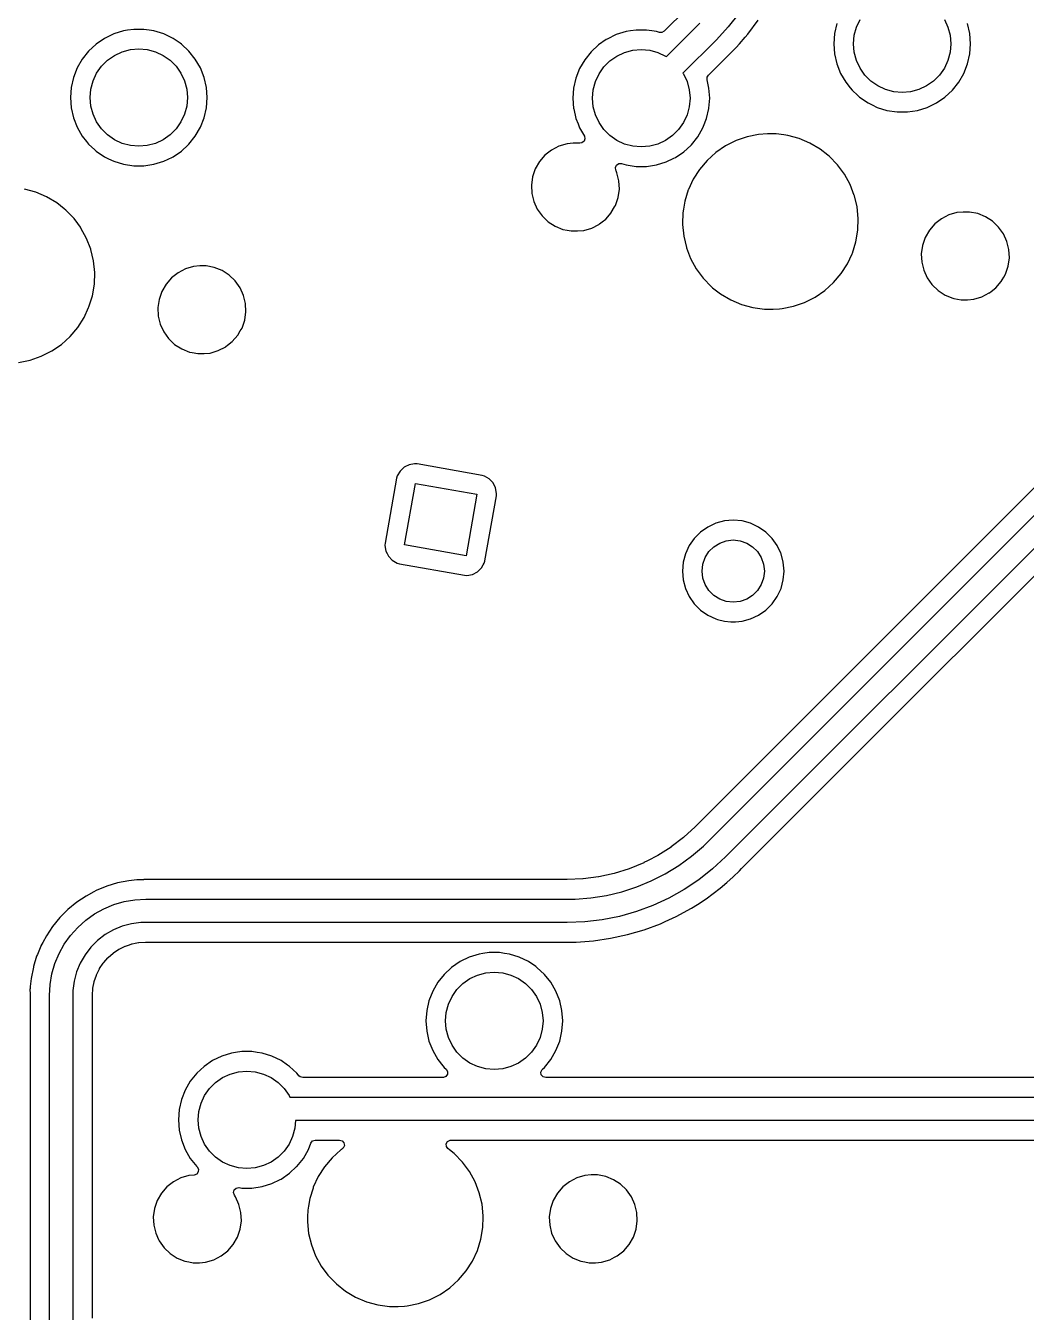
# Model space of a CAD drawing. Extents: x 68 to 346, y -197 to -84.
# Drawn here: x 126.09 to 151.76, y -167.78 to -134.77 of the extents above; entities that cross this region are included whole.
import ezdxf

# ---------------------------------------------------------------- set-up
doc = ezdxf.new("R2010")
doc.units = 0
doc.layers.add('BLACK', color=7, linetype='CONTINUOUS')

msp = doc.modelspace()

# ---------------------------------------------------------------- linework, layer by layer
at = {"layer": 'BLACK', "linetype": 'CONTINUOUS'}
for p, q in [((143.032, -134.347), (142.471, -134.908)), ((144.395, -134.441), (144.116, -134.795)), ((144.614, -134.985), (144.881, -134.628)), ((147.404, -134.802), (147.496, -134.604)), ((149.661, -134.604), (149.753, -134.802)), ((128.349, -134.977), (128.113, -135.091)), ((128.6, -134.9), (128.349, -134.977)), ((128.698, -134.885), (128.6, -134.9)), ((128.6, -134.9), (128.6, -134.9)), ((128.6, -134.9), (128.6, -134.9)), ((128.86, -134.861), (128.698, -134.885)), ((129.122, -134.861), (128.86, -134.861)), ((128.86, -134.861), (128.86, -134.861)), ((129.257, -134.881), (129.122, -134.861)), ((129.122, -134.861), (129.122, -134.861)), ((129.381, -134.9), (129.257, -134.881)), ((129.632, -134.977), (129.381, -134.9)), ((129.381, -134.9), (129.381, -134.9)), ((129.381, -134.9), (129.381, -134.9)), ((129.869, -135.091), (129.632, -134.977)), ((129.632, -134.977), (129.632, -134.977)), ((141.242, -134.994), (141.006, -135.108)), ((141.493, -134.917), (141.242, -134.994)), ((141.603, -134.9), (141.493, -134.917)), ((141.493, -134.917), (141.493, -134.917)), ((141.493, -134.917), (141.493, -134.917)), ((141.753, -134.878), (141.603, -134.9)), ((142.015, -134.878), (141.753, -134.878)), ((141.753, -134.878), (141.753, -134.878)), ((142.15, -134.898), (142.015, -134.878)), ((142.015, -134.878), (142.015, -134.878)), ((142.274, -134.917), (142.15, -134.898)), ((142.347, -134.939), (142.274, -134.917)), ((142.274, -134.917), (142.274, -134.917)), ((142.274, -134.917), (142.274, -134.917)), ((142.41, -134.942), (142.347, -134.939)), ((142.471, -134.908), (142.41, -134.942)), ((142.528, -135.559), (143.386, -134.702)), ((144.116, -134.795), (143.81, -135.126)), ((144.549, -135.06), (144.614, -134.985)), ((146.843, -134.968), (146.823, -135.229)), ((146.901, -134.712), (146.843, -134.968)), ((146.843, -134.968), (146.843, -134.968)), ((147.328, -135.229), (147.347, -135.012)), ((147.347, -135.012), (147.404, -134.802)), ((149.753, -134.802), (149.809, -135.012)), ((149.809, -135.012), (149.828, -135.229)), ((150.314, -134.968), (150.256, -134.712)), ((150.334, -135.229), (150.314, -134.968)), ((150.314, -134.968), (150.314, -134.968)), ((150.314, -134.968), (150.314, -134.968)), ((150.314, -134.968), (150.314, -134.968)), ((127.896, -135.239), (127.704, -135.417)), ((128.113, -135.091), (127.896, -135.239)), ((128.113, -135.091), (128.113, -135.091)), ((130.055, -135.218), (129.869, -135.091)), ((129.869, -135.091), (129.869, -135.091)), ((129.869, -135.091), (129.869, -135.091)), ((129.869, -135.091), (129.869, -135.091)), ((130.085, -135.239), (130.055, -135.218)), ((130.278, -135.417), (130.085, -135.239)), ((140.789, -135.256), (140.597, -135.434)), ((140.985, -135.122), (140.789, -135.256)), ((141.006, -135.108), (140.985, -135.122)), ((141.006, -135.108), (141.006, -135.108)), ((141.006, -135.108), (141.006, -135.108)), ((141.006, -135.108), (141.006, -135.108)), ((143.81, -135.126), (142.953, -135.983)), ((143.81, -135.126), (143.81, -135.126)), ((143.81, -135.126), (143.81, -135.126)), ((143.81, -135.126), (143.81, -135.126)), ((144.164, -135.48), (144.322, -135.322)), ((144.322, -135.322), (144.402, -135.229)), ((144.402, -135.229), (144.549, -135.06)), ((146.823, -135.229), (146.823, -135.229)), ((146.823, -135.229), (146.843, -135.491)), ((147.347, -135.446), (147.328, -135.229)), ((149.828, -135.229), (149.809, -135.446)), ((150.314, -135.491), (150.334, -135.229)), ((150.334, -135.229), (150.334, -135.229)), ((127.54, -135.623), (127.409, -135.85)), ((127.704, -135.417), (127.54, -135.623)), ((128.033, -135.808), (128.187, -135.654)), ((128.187, -135.654), (128.366, -135.529)), ((128.366, -135.529), (128.563, -135.437)), ((128.563, -135.437), (128.774, -135.38)), ((128.774, -135.38), (128.991, -135.361)), ((128.991, -135.361), (129.208, -135.38)), ((129.208, -135.38), (129.418, -135.437)), ((129.418, -135.437), (129.616, -135.529)), ((129.616, -135.529), (129.794, -135.654)), ((129.794, -135.654), (129.948, -135.808)), ((130.441, -135.623), (130.278, -135.417)), ((130.278, -135.417), (130.278, -135.417)), ((130.278, -135.417), (130.278, -135.417)), ((130.572, -135.85), (130.441, -135.623)), ((140.433, -135.639), (140.302, -135.866)), ((140.597, -135.434), (140.433, -135.639)), ((140.926, -135.825), (141.08, -135.671)), ((141.08, -135.671), (141.259, -135.546)), ((141.259, -135.546), (141.456, -135.453)), ((141.456, -135.453), (141.667, -135.397)), ((141.667, -135.397), (141.884, -135.378)), ((141.884, -135.378), (142.101, -135.397)), ((142.101, -135.397), (142.311, -135.453)), ((142.311, -135.453), (142.509, -135.546)), ((142.509, -135.546), (142.528, -135.559)), ((143.604, -136.039), (144.128, -135.516)), ((144.128, -135.516), (144.164, -135.48)), ((144.128, -135.516), (144.128, -135.516)), ((144.164, -135.48), (144.164, -135.48)), ((146.843, -135.491), (146.843, -135.491)), ((146.843, -135.491), (146.901, -135.747)), ((147.404, -135.657), (147.347, -135.446)), ((147.496, -135.854), (147.404, -135.657)), ((149.753, -135.657), (149.661, -135.854)), ((149.809, -135.446), (149.753, -135.657)), ((150.256, -135.747), (150.314, -135.491)), ((150.314, -135.491), (150.314, -135.491)), ((127.409, -135.85), (127.313, -136.094)), ((127.816, -136.184), (127.908, -135.986)), ((127.908, -135.986), (128.033, -135.808)), ((129.948, -135.808), (130.073, -135.986)), ((130.073, -135.986), (130.165, -136.184)), ((130.668, -136.094), (130.572, -135.85)), ((140.302, -135.866), (140.206, -136.111)), ((140.709, -136.201), (140.801, -136.003)), ((140.801, -136.003), (140.926, -135.825)), ((142.953, -135.983), (142.966, -136.003)), ((142.966, -136.003), (143.058, -136.201)), ((146.901, -135.747), (146.901, -135.747)), ((146.901, -135.747), (146.901, -135.747)), ((146.901, -135.747), (146.997, -135.991)), ((146.997, -135.991), (147.128, -136.218)), ((147.621, -136.033), (147.496, -135.854)), ((149.661, -135.854), (149.536, -136.033)), ((150.029, -136.218), (150.16, -135.991)), ((150.16, -135.991), (150.256, -135.747)), ((127.313, -136.094), (127.255, -136.35)), ((127.313, -136.094), (127.313, -136.094)), ((127.76, -136.394), (127.816, -136.184)), ((130.165, -136.184), (130.222, -136.394)), ((130.727, -136.35), (130.668, -136.094)), ((140.206, -136.111), (140.148, -136.366)), ((140.206, -136.111), (140.206, -136.111)), ((140.653, -136.411), (140.709, -136.201)), ((143.058, -136.201), (143.115, -136.411)), ((143.571, -136.155), (143.576, -136.085)), ((143.62, -136.366), (143.571, -136.155)), ((143.576, -136.085), (143.604, -136.039)), ((147.128, -136.218), (147.24, -136.359)), ((147.775, -136.187), (147.621, -136.033)), ((147.953, -136.312), (147.775, -136.187)), ((148.151, -136.404), (147.953, -136.312)), ((149.203, -136.312), (149.006, -136.404)), ((149.382, -136.187), (149.203, -136.312)), ((149.536, -136.033), (149.382, -136.187)), ((149.865, -136.423), (150.029, -136.218)), ((127.255, -136.35), (127.235, -136.611)), ((127.235, -136.611), (127.235, -136.611)), ((127.235, -136.611), (127.255, -136.873)), ((127.255, -136.35), (127.255, -136.35)), ((127.741, -136.611), (127.76, -136.394)), ((127.76, -136.829), (127.741, -136.611)), ((130.222, -136.394), (130.241, -136.611)), ((130.241, -136.611), (130.222, -136.829)), ((130.746, -136.611), (130.727, -136.35)), ((130.727, -136.35), (130.727, -136.35)), ((130.727, -136.35), (130.727, -136.35)), ((130.727, -136.35), (130.727, -136.35)), ((130.727, -136.873), (130.746, -136.611)), ((130.746, -136.611), (130.746, -136.611)), ((140.148, -136.366), (140.128, -136.628)), ((140.128, -136.628), (140.128, -136.628)), ((140.128, -136.628), (140.148, -136.89)), ((140.148, -136.366), (140.148, -136.366)), ((140.634, -136.628), (140.653, -136.411)), ((140.653, -136.845), (140.634, -136.628)), ((143.115, -136.411), (143.134, -136.628)), ((143.134, -136.628), (143.115, -136.845)), ((143.639, -136.628), (143.62, -136.366)), ((143.62, -136.366), (143.62, -136.366)), ((143.62, -136.366), (143.62, -136.366)), ((143.62, -136.366), (143.62, -136.366)), ((143.62, -136.885), (143.639, -136.628)), ((143.639, -136.628), (143.639, -136.628)), ((147.24, -136.359), (147.292, -136.423)), ((147.292, -136.423), (147.438, -136.559)), ((147.438, -136.559), (147.484, -136.602)), ((147.484, -136.602), (147.701, -136.75)), ((148.361, -136.46), (148.151, -136.404)), ((148.578, -136.479), (148.361, -136.46)), ((148.795, -136.46), (148.578, -136.479)), ((149.006, -136.404), (148.795, -136.46)), ((149.456, -136.75), (149.673, -136.602)), ((149.673, -136.602), (149.865, -136.423)), ((127.255, -136.873), (127.255, -136.873)), ((127.255, -136.873), (127.313, -137.129)), ((127.816, -137.039), (127.76, -136.829)), ((130.222, -136.829), (130.165, -137.039)), ((130.668, -137.129), (130.727, -136.873)), ((130.727, -136.873), (130.727, -136.873)), ((140.148, -136.89), (140.148, -136.89)), ((140.148, -136.89), (140.148, -136.89)), ((140.148, -136.89), (140.148, -136.89)), ((140.148, -136.89), (140.15, -136.898)), ((140.15, -136.898), (140.206, -137.145)), ((140.709, -137.056), (140.653, -136.845)), ((143.115, -136.845), (143.058, -137.056)), ((143.561, -137.145), (143.62, -136.89)), ((143.62, -136.89), (143.62, -136.885)), ((147.701, -136.75), (147.701, -136.75)), ((147.701, -136.75), (147.701, -136.75)), ((147.701, -136.75), (147.701, -136.75)), ((147.701, -136.75), (147.805, -136.8)), ((147.805, -136.8), (147.937, -136.863)), ((147.937, -136.863), (147.937, -136.863)), ((147.937, -136.863), (147.937, -136.863)), ((147.937, -136.863), (148.188, -136.941)), ((148.188, -136.941), (148.447, -136.98)), ((148.447, -136.98), (148.71, -136.98)), ((148.71, -136.98), (148.969, -136.941)), ((148.969, -136.941), (149.22, -136.863)), ((149.22, -136.863), (149.44, -136.757)), ((149.44, -136.757), (149.456, -136.75)), ((149.456, -136.75), (149.456, -136.75)), ((149.456, -136.75), (149.456, -136.75)), ((127.313, -137.129), (127.313, -137.129)), ((127.313, -137.129), (127.313, -137.129)), ((127.313, -137.129), (127.409, -137.373)), ((127.908, -137.236), (127.816, -137.039)), ((128.033, -137.415), (127.908, -137.236)), ((130.073, -137.236), (129.948, -137.415)), ((130.165, -137.039), (130.073, -137.236)), ((130.572, -137.373), (130.668, -137.129)), ((140.206, -137.145), (140.206, -137.145)), ((140.206, -137.145), (140.206, -137.145)), ((140.206, -137.145), (140.261, -137.286)), ((140.261, -137.286), (140.302, -137.39)), ((140.801, -137.253), (140.709, -137.056)), ((140.926, -137.432), (140.801, -137.253)), ((142.966, -137.253), (142.841, -137.432)), ((143.058, -137.056), (142.966, -137.253)), ((143.483, -137.345), (143.561, -137.145)), ((127.409, -137.373), (127.54, -137.6)), ((127.54, -137.6), (127.653, -137.742)), ((128.187, -137.569), (128.033, -137.415)), ((128.366, -137.694), (128.187, -137.569)), ((129.794, -137.569), (129.616, -137.694)), ((129.948, -137.415), (129.794, -137.569)), ((130.278, -137.805), (130.441, -137.6)), ((130.441, -137.6), (130.572, -137.373)), ((140.302, -137.39), (140.423, -137.598)), ((140.423, -137.598), (140.439, -137.666)), ((141.08, -137.586), (140.926, -137.432)), ((141.259, -137.711), (141.08, -137.586)), ((142.687, -137.586), (142.509, -137.711)), ((142.841, -137.432), (142.687, -137.586)), ((143.171, -137.822), (143.334, -137.617)), ((143.334, -137.617), (143.465, -137.39)), ((143.465, -137.39), (143.483, -137.345)), ((144.599, -137.616), (144.314, -137.715)), ((144.894, -137.556), (144.599, -137.616)), ((145.12, -137.541), (144.894, -137.556)), ((144.894, -137.556), (144.894, -137.556)), ((145.346, -137.541), (145.12, -137.541)), ((145.12, -137.541), (145.12, -137.541)), ((145.541, -137.567), (145.346, -137.541)), ((145.644, -137.581), (145.541, -137.567)), ((145.935, -137.66), (145.644, -137.581)), ((146.212, -137.778), (145.935, -137.66)), ((145.935, -137.66), (145.935, -137.66)), ((127.653, -137.742), (127.704, -137.805)), ((127.704, -137.805), (127.861, -137.951)), ((127.861, -137.951), (127.896, -137.984)), ((127.896, -137.984), (128.113, -138.132)), ((128.563, -137.786), (128.366, -137.694)), ((128.774, -137.842), (128.563, -137.786)), ((128.991, -137.861), (128.774, -137.842)), ((129.208, -137.842), (128.991, -137.861)), ((129.418, -137.786), (129.208, -137.842)), ((129.616, -137.694), (129.418, -137.786)), ((129.869, -138.132), (130.085, -137.984)), ((130.085, -137.984), (130.257, -137.824)), ((130.257, -137.824), (130.278, -137.805)), ((130.278, -137.805), (130.278, -137.805)), ((130.278, -137.805), (130.278, -137.805)), ((139.581, -137.958), (139.412, -138.091)), ((139.772, -137.859), (139.581, -137.958)), ((139.978, -137.799), (139.772, -137.859)), ((140.138, -137.783), (139.978, -137.799)), ((139.978, -137.799), (139.978, -137.799)), ((140.3, -137.783), (140.138, -137.783)), ((140.304, -137.784), (140.3, -137.783)), ((140.361, -137.775), (140.304, -137.784)), ((140.416, -137.732), (140.361, -137.775)), ((140.439, -137.666), (140.416, -137.732)), ((141.456, -137.803), (141.259, -137.711)), ((141.667, -137.859), (141.456, -137.803)), ((141.884, -137.878), (141.667, -137.859)), ((142.101, -137.859), (141.884, -137.878)), ((142.311, -137.803), (142.101, -137.859)), ((142.509, -137.711), (142.311, -137.803)), ((142.978, -138), (143.154, -137.837)), ((143.154, -137.837), (143.171, -137.822)), ((143.171, -137.822), (143.171, -137.822)), ((143.171, -137.822), (143.171, -137.822)), ((144.045, -137.85), (143.797, -138.021)), ((144.314, -137.715), (144.045, -137.85)), ((144.314, -137.715), (144.314, -137.715)), ((146.471, -137.932), (146.212, -137.778)), ((146.668, -138.087), (146.471, -137.932)), ((146.471, -137.932), (146.471, -137.932)), ((146.471, -137.932), (146.471, -137.932)), ((128.113, -138.132), (128.113, -138.132)), ((128.113, -138.132), (128.113, -138.132)), ((128.113, -138.132), (128.113, -138.132)), ((128.113, -138.132), (128.217, -138.182)), ((128.217, -138.182), (128.349, -138.246)), ((128.349, -138.246), (128.349, -138.246)), ((128.349, -138.246), (128.349, -138.246)), ((128.349, -138.246), (128.6, -138.323)), ((128.6, -138.323), (128.86, -138.362)), ((129.122, -138.362), (129.381, -138.323)), ((129.381, -138.323), (129.632, -138.246)), ((129.632, -138.246), (129.852, -138.139)), ((129.852, -138.139), (129.869, -138.132)), ((129.869, -138.132), (129.869, -138.132)), ((129.869, -138.132), (129.869, -138.132)), ((139.271, -138.253), (139.164, -138.439)), ((139.412, -138.091), (139.271, -138.253)), ((139.412, -138.091), (139.412, -138.091)), ((141.25, -138.342), (141.309, -138.304)), ((141.309, -138.304), (141.379, -138.304)), ((141.379, -138.304), (141.38, -138.305)), ((141.38, -138.305), (141.493, -138.339)), ((142.274, -138.339), (142.525, -138.262)), ((142.525, -138.262), (142.719, -138.169)), ((142.719, -138.169), (142.762, -138.148)), ((142.762, -138.148), (142.978, -138)), ((142.762, -138.148), (142.762, -138.148)), ((142.762, -138.148), (142.762, -138.148)), ((143.574, -138.223), (143.379, -138.453)), ((143.797, -138.021), (143.574, -138.223)), ((146.708, -138.118), (146.668, -138.087)), ((146.917, -138.335), (146.708, -138.118)), ((128.86, -138.362), (129.122, -138.362)), ((139.093, -138.642), (139.063, -138.855)), ((139.164, -138.439), (139.093, -138.642)), ((139.093, -138.642), (139.093, -138.642)), ((141.221, -138.405), (141.25, -138.342)), ((141.231, -138.475), (141.221, -138.405)), ((141.24, -138.495), (141.231, -138.475)), ((141.26, -138.539), (141.24, -138.495)), ((141.311, -138.748), (141.26, -138.539)), ((141.493, -138.339), (141.753, -138.379)), ((141.753, -138.379), (142.015, -138.379)), ((142.015, -138.379), (142.274, -138.339)), ((143.379, -138.453), (143.217, -138.707)), ((147.096, -138.577), (146.917, -138.335)), ((147.241, -138.842), (147.096, -138.577)), ((126.347, -139.042), (126.057, -138.963)), ((139.063, -138.855), (139.063, -138.855)), ((139.063, -138.855), (139.073, -139.07)), ((141.291, -139.175), (141.321, -138.963)), ((141.321, -138.963), (141.311, -138.748)), ((143.089, -138.982), (143.001, -139.268)), ((143.09, -138.98), (143.089, -138.982)), ((143.096, -138.967), (143.09, -138.98)), ((143.217, -138.707), (143.096, -138.967)), ((143.217, -138.707), (143.217, -138.707)), ((147.349, -139.123), (147.241, -138.842)), ((126.625, -139.16), (126.347, -139.042)), ((126.347, -139.042), (126.347, -139.042)), ((126.884, -139.314), (126.625, -139.16)), ((127.08, -139.469), (126.884, -139.314)), ((126.884, -139.314), (126.884, -139.314)), ((126.884, -139.314), (126.884, -139.314)), ((139.073, -139.07), (139.124, -139.279)), ((139.124, -139.279), (139.124, -139.279)), ((139.124, -139.279), (139.212, -139.473)), ((141.22, -139.379), (141.291, -139.175)), ((143.001, -139.268), (142.966, -139.474)), ((147.351, -139.13), (147.349, -139.123)), ((147.349, -139.123), (147.349, -139.123)), ((147.349, -139.123), (147.349, -139.123)), ((147.419, -139.416), (147.351, -139.13)), ((127.12, -139.5), (127.08, -139.469)), ((127.33, -139.717), (127.12, -139.5)), ((139.212, -139.473), (139.213, -139.474)), ((139.213, -139.474), (139.338, -139.649)), ((140.972, -139.727), (141.113, -139.565)), ((141.113, -139.565), (141.114, -139.563)), ((141.114, -139.563), (141.199, -139.416)), ((141.199, -139.416), (141.22, -139.379)), ((142.951, -139.565), (142.941, -139.853)), ((142.966, -139.474), (142.951, -139.565)), ((147.449, -139.716), (147.419, -139.416)), ((149.777, -139.624), (149.586, -139.722)), ((149.984, -139.563), (149.777, -139.624)), ((150.144, -139.548), (149.984, -139.563)), ((149.984, -139.563), (149.984, -139.563)), ((150.305, -139.548), (150.144, -139.548)), ((150.516, -139.588), (150.305, -139.548)), ((150.305, -139.548), (150.305, -139.548)), ((150.716, -139.668), (150.516, -139.588)), ((127.424, -139.844), (127.33, -139.717)), ((127.491, -139.936), (127.424, -139.844)), ((127.508, -139.96), (127.491, -139.936)), ((127.653, -140.224), (127.508, -139.96)), ((139.338, -139.649), (139.338, -139.649)), ((139.338, -139.649), (139.338, -139.649)), ((139.338, -139.649), (139.493, -139.798)), ((139.493, -139.798), (139.493, -139.798)), ((139.493, -139.798), (139.493, -139.798)), ((139.493, -139.798), (139.674, -139.914)), ((139.674, -139.914), (139.874, -139.994)), ((140.406, -140.019), (140.612, -139.959)), ((140.612, -139.959), (140.791, -139.866)), ((140.791, -139.866), (140.803, -139.86)), ((140.803, -139.86), (140.812, -139.853)), ((140.812, -139.853), (140.883, -139.798)), ((140.883, -139.798), (140.972, -139.727)), ((142.941, -139.853), (142.941, -139.866)), ((142.941, -139.866), (142.971, -140.166)), ((147.439, -140.017), (147.449, -139.716)), ((149.417, -139.855), (149.277, -140.017)), ((149.586, -139.722), (149.417, -139.855)), ((149.417, -139.855), (149.417, -139.855)), ((150.897, -139.784), (150.716, -139.668)), ((151.052, -139.933), (150.897, -139.784)), ((151.177, -140.108), (151.052, -139.933)), ((151.052, -139.933), (151.052, -139.933)), ((151.052, -139.933), (151.052, -139.933)), ((127.762, -140.505), (127.653, -140.224)), ((139.874, -139.994), (139.978, -140.014)), ((139.978, -140.014), (140.085, -140.034)), ((140.085, -140.034), (140.085, -140.034)), ((140.085, -140.034), (140.246, -140.034)), ((140.246, -140.034), (140.406, -140.019)), ((140.246, -140.034), (140.246, -140.034)), ((142.971, -140.166), (142.971, -140.166)), ((142.971, -140.166), (143.041, -140.459)), ((147.389, -140.314), (147.439, -140.017)), ((149.169, -140.204), (149.099, -140.407)), ((149.277, -140.017), (149.169, -140.204)), ((151.266, -140.303), (151.177, -140.108)), ((151.317, -140.512), (151.266, -140.303)), ((127.763, -140.512), (127.762, -140.505)), ((127.762, -140.505), (127.762, -140.505)), ((127.762, -140.505), (127.762, -140.505)), ((127.831, -140.798), (127.763, -140.512)), ((143.041, -140.459), (143.041, -140.459)), ((143.041, -140.459), (143.041, -140.459)), ((143.041, -140.459), (143.043, -140.465)), ((143.043, -140.465), (143.149, -140.74)), ((147.173, -140.875), (147.291, -140.619)), ((147.291, -140.619), (147.3, -140.602)), ((147.3, -140.602), (147.389, -140.314)), ((149.099, -140.407), (149.068, -140.619)), ((149.068, -140.619), (149.068, -140.619)), ((149.068, -140.619), (149.079, -140.834)), ((149.099, -140.407), (149.099, -140.407)), ((151.327, -140.727), (151.317, -140.512)), ((127.862, -141.098), (127.831, -140.798)), ((130.396, -140.945), (130.19, -141.006)), ((130.556, -140.93), (130.396, -140.945)), ((130.396, -140.945), (130.396, -140.945)), ((130.718, -140.93), (130.556, -140.93)), ((130.929, -140.971), (130.718, -140.93)), ((130.718, -140.93), (130.718, -140.93)), ((143.149, -140.74), (143.149, -140.741)), ((143.149, -140.741), (143.294, -141.005)), ((147.011, -141.129), (147.173, -140.875)), ((149.079, -140.834), (149.129, -141.043)), ((151.226, -141.143), (151.296, -140.94)), ((151.296, -140.94), (151.327, -140.727)), ((127.851, -141.399), (127.862, -141.098)), ((129.83, -141.237), (129.689, -141.4)), ((129.999, -141.104), (129.83, -141.237)), ((129.83, -141.237), (129.83, -141.237)), ((130.19, -141.006), (129.999, -141.104)), ((131.128, -141.05), (130.929, -140.971)), ((131.309, -141.167), (131.128, -141.05)), ((131.465, -141.315), (131.309, -141.167)), ((143.294, -141.005), (143.294, -141.005)), ((143.294, -141.005), (143.469, -141.242)), ((143.469, -141.242), (143.472, -141.247)), ((143.472, -141.247), (143.682, -141.464)), ((146.816, -141.359), (147.011, -141.129)), ((149.129, -141.043), (149.129, -141.043)), ((149.129, -141.043), (149.218, -141.237)), ((149.218, -141.237), (149.219, -141.239)), ((149.219, -141.239), (149.338, -141.407)), ((151.119, -141.329), (151.142, -141.288)), ((151.142, -141.288), (151.183, -141.217)), ((151.183, -141.217), (151.226, -141.143)), ((127.801, -141.696), (127.851, -141.399)), ((129.582, -141.586), (129.511, -141.789)), ((129.689, -141.4), (129.582, -141.586)), ((131.589, -141.49), (131.465, -141.315)), ((131.465, -141.315), (131.465, -141.315)), ((131.465, -141.315), (131.465, -141.315)), ((131.679, -141.686), (131.589, -141.49)), ((143.682, -141.464), (143.715, -141.49)), ((143.715, -141.49), (143.918, -141.651)), ((146.344, -141.732), (146.593, -141.561)), ((146.593, -141.561), (146.816, -141.359)), ((149.338, -141.407), (149.343, -141.414)), ((149.343, -141.414), (149.343, -141.414)), ((149.343, -141.414), (149.499, -141.562)), ((149.499, -141.562), (149.499, -141.562)), ((149.499, -141.562), (149.499, -141.562)), ((149.499, -141.562), (149.68, -141.678)), ((150.618, -141.723), (150.809, -141.624)), ((150.809, -141.624), (150.815, -141.619)), ((150.815, -141.619), (150.861, -141.584)), ((150.861, -141.584), (150.978, -141.491)), ((150.978, -141.491), (151.119, -141.329)), ((127.712, -141.984), (127.801, -141.696)), ((129.511, -141.789), (129.481, -142.002)), ((129.511, -141.789), (129.511, -141.789)), ((131.729, -141.894), (131.679, -141.686)), ((131.739, -142.109), (131.729, -141.894)), ((143.918, -141.651), (143.918, -141.651)), ((143.918, -141.651), (143.918, -141.651)), ((143.918, -141.651), (144.178, -141.804)), ((144.178, -141.804), (144.455, -141.922)), ((144.455, -141.922), (144.746, -142.001)), ((145.791, -141.966), (146.075, -141.868)), ((146.075, -141.868), (146.344, -141.732)), ((149.68, -141.678), (149.879, -141.758)), ((149.879, -141.758), (149.907, -141.763)), ((149.907, -141.763), (150.09, -141.799)), ((150.09, -141.799), (150.09, -141.799)), ((150.09, -141.799), (150.251, -141.799)), ((150.251, -141.799), (150.412, -141.783)), ((150.251, -141.799), (150.251, -141.799)), ((150.412, -141.783), (150.618, -141.723)), ((127.423, -142.511), (127.585, -142.257)), ((127.585, -142.257), (127.704, -142.002)), ((127.704, -142.002), (127.712, -141.984)), ((129.481, -142.002), (129.481, -142.002)), ((129.481, -142.002), (129.491, -142.216)), ((129.491, -142.216), (129.542, -142.425)), ((131.709, -142.322), (131.739, -142.109)), ((144.746, -142.001), (145.044, -142.042)), ((145.044, -142.042), (145.044, -142.042)), ((145.044, -142.042), (145.27, -142.042)), ((145.27, -142.042), (145.434, -142.031)), ((145.434, -142.031), (145.495, -142.026)), ((145.495, -142.026), (145.791, -141.966)), ((127.229, -142.741), (127.423, -142.511)), ((129.542, -142.425), (129.542, -142.425)), ((129.542, -142.425), (129.63, -142.619)), ((131.532, -142.709), (131.595, -142.6)), ((131.595, -142.6), (131.639, -142.525)), ((131.639, -142.525), (131.709, -142.322)), ((126.757, -143.114), (127.005, -142.943)), ((127.005, -142.943), (127.229, -142.741)), ((129.63, -142.619), (129.631, -142.621)), ((129.631, -142.621), (129.751, -142.789)), ((129.751, -142.789), (129.756, -142.796)), ((129.756, -142.796), (129.756, -142.796)), ((129.756, -142.796), (129.911, -142.944)), ((129.911, -142.944), (129.911, -142.944)), ((129.911, -142.944), (129.911, -142.944)), ((129.911, -142.944), (130.092, -143.06)), ((131.271, -142.968), (131.39, -142.874)), ((131.39, -142.874), (131.531, -142.711)), ((131.531, -142.711), (131.532, -142.709)), ((126.203, -143.349), (126.488, -143.25)), ((126.488, -143.25), (126.757, -143.114)), ((130.092, -143.06), (130.292, -143.14)), ((130.292, -143.14), (130.362, -143.154)), ((130.362, -143.154), (130.503, -143.181)), ((130.503, -143.181), (130.503, -143.181)), ((130.503, -143.181), (130.664, -143.181)), ((130.664, -143.181), (130.824, -143.166)), ((130.664, -143.181), (130.664, -143.181)), ((130.824, -143.166), (131.03, -143.105)), ((131.03, -143.105), (131.221, -143.006)), ((131.221, -143.006), (131.228, -143.002)), ((131.228, -143.002), (131.271, -142.968)), ((125.908, -143.409), (126.203, -143.349)), ((154.795, -143.793), (149.074, -149.514)), ((143.622, -155.674), (155.117, -144.179)), ((155.541, -144.603), (144.046, -156.098)), ((147.315, -153.537), (155.894, -144.958)), ((135.694, -146.196), (135.622, -146.32)), ((135.703, -146.188), (135.694, -146.196)), ((135.799, -146.098), (135.703, -146.188)), ((135.817, -146.089), (135.799, -146.098)), ((135.928, -146.033), (135.817, -146.089)), ((136.069, -146.007), (135.928, -146.033)), ((135.928, -146.033), (135.928, -146.033)), ((135.928, -146.033), (135.928, -146.033)), ((136.089, -146.008), (136.069, -146.007)), ((136.069, -146.007), (136.069, -146.007)), ((136.069, -146.007), (136.069, -146.007)), ((136.129, -146.011), (136.089, -146.008)), ((137.799, -146.305), (136.129, -146.011)), ((136.129, -146.011), (136.129, -146.011)), ((136.129, -146.011), (136.129, -146.011)), ((135.605, -146.378), (135.31, -148.048)), ((135.622, -146.32), (135.605, -146.378)), ((135.605, -146.378), (135.605, -146.378)), ((135.622, -146.32), (135.622, -146.32)), ((135.812, -148.088), (136.089, -146.512)), ((136.089, -146.512), (137.665, -146.79)), ((137.857, -146.322), (137.799, -146.305)), ((137.799, -146.305), (137.799, -146.305)), ((137.981, -146.395), (137.857, -146.322)), ((137.857, -146.322), (137.857, -146.322)), ((138.079, -146.5), (137.981, -146.395)), ((137.981, -146.395), (137.981, -146.395)), ((137.981, -146.395), (137.981, -146.395)), ((138.144, -146.628), (138.079, -146.5)), ((137.665, -146.79), (137.387, -148.366)), ((137.872, -148.5), (138.166, -146.83)), ((138.17, -146.77), (138.144, -146.628)), ((138.166, -146.83), (138.17, -146.77)), ((143.796, -147.535), (143.59, -147.631)), ((144.016, -147.476), (143.796, -147.535)), ((143.796, -147.535), (143.796, -147.535)), ((144.243, -147.457), (144.016, -147.476)), ((144.016, -147.476), (144.016, -147.476)), ((144.469, -147.476), (144.243, -147.457)), ((144.243, -147.457), (144.243, -147.457)), ((144.689, -147.535), (144.469, -147.476)), ((144.469, -147.476), (144.469, -147.476)), ((144.469, -147.476), (144.469, -147.476)), ((144.469, -147.476), (144.469, -147.476)), ((144.469, -147.476), (144.469, -147.476)), ((144.895, -147.631), (144.689, -147.535)), ((144.689, -147.535), (144.689, -147.535)), ((143.403, -147.762), (143.243, -147.923)), ((143.59, -147.631), (143.403, -147.762)), ((143.59, -147.631), (143.59, -147.631)), ((145.082, -147.762), (144.895, -147.631)), ((144.895, -147.631), (144.895, -147.631)), ((145.243, -147.923), (145.082, -147.762)), ((135.307, -148.1), (135.306, -148.108)), ((135.306, -148.108), (135.332, -148.249)), ((135.31, -148.048), (135.307, -148.1)), ((135.31, -148.048), (135.31, -148.048)), ((137.387, -148.366), (135.812, -148.088)), ((143.112, -148.109), (143.016, -148.316)), ((143.243, -147.923), (143.112, -148.109)), ((143.112, -148.109), (143.112, -148.109)), ((143.617, -148.263), (143.744, -148.137)), ((143.744, -148.137), (143.895, -148.041)), ((143.895, -148.041), (144.065, -147.982)), ((144.065, -147.982), (144.243, -147.962)), ((144.243, -147.962), (144.421, -147.982)), ((144.421, -147.982), (144.59, -148.041)), ((144.59, -148.041), (144.741, -148.137)), ((144.741, -148.137), (144.868, -148.263)), ((145.373, -148.109), (145.243, -147.923)), ((145.243, -147.923), (145.243, -147.923)), ((145.463, -148.302), (145.373, -148.109)), ((135.332, -148.249), (135.332, -148.249)), ((135.332, -148.249), (135.364, -148.312)), ((135.364, -148.312), (135.397, -148.378)), ((135.397, -148.378), (135.496, -148.483)), ((135.496, -148.483), (135.496, -148.483)), ((135.496, -148.483), (135.496, -148.483)), ((135.496, -148.483), (135.62, -148.556)), ((135.62, -148.556), (135.62, -148.556)), ((135.62, -148.556), (135.678, -148.572)), ((137.83, -148.6), (137.855, -148.557)), ((137.855, -148.557), (137.868, -148.511)), ((137.855, -148.557), (137.855, -148.557)), ((137.868, -148.511), (137.872, -148.5)), ((142.957, -148.535), (142.937, -148.762)), ((143.016, -148.316), (142.957, -148.535)), ((142.957, -148.535), (142.957, -148.535)), ((143.016, -148.316), (143.016, -148.316)), ((143.463, -148.584), (143.522, -148.415)), ((143.522, -148.415), (143.617, -148.263)), ((144.868, -148.263), (144.963, -148.415)), ((144.963, -148.415), (145.023, -148.584)), ((145.469, -148.316), (145.463, -148.302)), ((145.471, -148.32), (145.469, -148.316)), ((145.469, -148.316), (145.469, -148.316)), ((145.528, -148.535), (145.471, -148.32)), ((145.548, -148.762), (145.528, -148.535)), ((135.678, -148.572), (135.678, -148.572)), ((135.678, -148.572), (135.678, -148.572)), ((135.678, -148.572), (135.678, -148.572)), ((135.678, -148.572), (137.348, -148.867)), ((137.348, -148.867), (137.407, -148.871)), ((137.407, -148.871), (137.549, -148.845)), ((137.549, -148.845), (137.677, -148.78)), ((137.677, -148.78), (137.696, -148.762)), ((137.696, -148.762), (137.782, -148.681)), ((137.782, -148.681), (137.83, -148.6)), ((142.937, -148.762), (142.937, -148.762)), ((142.937, -148.762), (142.957, -148.989)), ((143.443, -148.762), (143.463, -148.584)), ((143.463, -148.94), (143.443, -148.762)), ((145.023, -148.584), (145.043, -148.762)), ((145.043, -148.762), (145.023, -148.94)), ((145.528, -148.989), (145.548, -148.762)), ((142.957, -148.989), (142.957, -148.989)), ((142.957, -148.989), (143.016, -149.208)), ((143.016, -149.208), (143.016, -149.208)), ((143.016, -149.208), (143.112, -149.415)), ((143.522, -149.109), (143.463, -148.94)), ((143.617, -149.261), (143.522, -149.109)), ((144.963, -149.109), (144.868, -149.261)), ((145.023, -148.94), (144.963, -149.109)), ((145.373, -149.415), (145.469, -149.208)), ((145.469, -149.208), (145.528, -148.989)), ((143.112, -149.415), (143.112, -149.415)), ((143.112, -149.415), (143.243, -149.601)), ((149.074, -149.514), (143.271, -155.317)), ((143.744, -149.387), (143.617, -149.261)), ((143.895, -149.483), (143.744, -149.387)), ((144.065, -149.542), (143.895, -149.483)), ((144.243, -149.562), (144.065, -149.542)), ((144.421, -149.542), (144.243, -149.562)), ((144.59, -149.483), (144.421, -149.542)), ((144.741, -149.387), (144.59, -149.483)), ((144.868, -149.261), (144.741, -149.387)), ((145.243, -149.601), (145.373, -149.415)), ((143.243, -149.601), (143.403, -149.762)), ((143.403, -149.762), (143.403, -149.762)), ((143.403, -149.762), (143.59, -149.893)), ((144.895, -149.893), (145.082, -149.762)), ((145.082, -149.762), (145.243, -149.601)), ((143.59, -149.893), (143.796, -149.989)), ((143.796, -149.989), (143.796, -149.989)), ((143.796, -149.989), (143.796, -149.989)), ((143.796, -149.989), (143.836, -150)), ((143.836, -150), (144.016, -150.048)), ((144.016, -150.048), (144.178, -150.062)), ((144.178, -150.062), (144.243, -150.067)), ((144.243, -150.067), (144.299, -150.063)), ((144.243, -150.067), (144.243, -150.067)), ((144.243, -150.067), (144.243, -150.067)), ((144.299, -150.063), (144.469, -150.048)), ((144.469, -150.048), (144.689, -149.989)), ((144.689, -149.989), (144.895, -149.893)), ((144.746, -156.106), (147.315, -153.537)), ((143.268, -155.32), (142.971, -155.592)), ((143.271, -155.317), (143.268, -155.32)), ((142.967, -155.595), (142.65, -155.839)), ((142.971, -155.592), (142.967, -155.595)), ((143.172, -156.079), (143.479, -155.817)), ((143.479, -155.817), (143.622, -155.674)), ((143.622, -155.674), (143.622, -155.674)), ((142.304, -156.059), (142.045, -156.194)), ((142.309, -156.056), (142.304, -156.059)), ((142.646, -155.842), (142.309, -156.056)), ((142.65, -155.839), (142.646, -155.842)), ((142.845, -156.317), (143.172, -156.079)), ((144.046, -156.098), (143.715, -156.404)), ((144.046, -156.098), (144.046, -156.098)), ((144.459, -156.393), (144.746, -156.106)), ((141.571, -156.4), (141.19, -156.521)), ((141.576, -156.399), (141.571, -156.4)), ((141.945, -156.246), (141.576, -156.399)), ((141.95, -156.243), (141.945, -156.246)), ((142.045, -156.194), (141.95, -156.243)), ((142.5, -156.528), (142.845, -156.317)), ((143.715, -156.404), (143.361, -156.683)), ((144.242, -156.61), (144.4, -156.452)), ((144.4, -156.452), (144.459, -156.393)), ((128.446, -156.765), (128.167, -156.85)), ((128.732, -156.708), (128.446, -156.765)), ((128.938, -156.688), (128.732, -156.708)), ((128.732, -156.708), (128.732, -156.708)), ((128.732, -156.708), (128.732, -156.708)), ((129.022, -156.68), (128.938, -156.688)), ((129.121, -156.68), (129.022, -156.68)), ((129.022, -156.68), (129.022, -156.68)), ((129.022, -156.68), (129.022, -156.68)), ((139.986, -156.679), (129.121, -156.679)), ((129.121, -156.679), (129.121, -156.68)), ((140.388, -156.662), (139.986, -156.679)), ((140.393, -156.661), (140.388, -156.662)), ((140.789, -156.609), (140.393, -156.661)), ((140.795, -156.608), (140.789, -156.609)), ((141.185, -156.522), (140.795, -156.608)), ((141.19, -156.521), (141.185, -156.522)), ((141.767, -156.866), (142.14, -156.711)), ((142.14, -156.711), (142.5, -156.528)), ((143.361, -156.683), (142.986, -156.934)), ((143.905, -156.902), (144.079, -156.751)), ((144.079, -156.751), (144.242, -156.61)), ((144.242, -156.61), (144.242, -156.61)), ((144.242, -156.61), (144.242, -156.61)), ((127.64, -157.099), (127.398, -157.261)), ((127.841, -156.991), (127.64, -157.099)), ((127.64, -157.099), (127.64, -157.099)), ((127.897, -156.961), (127.841, -156.991)), ((128.167, -156.85), (127.897, -156.961)), ((127.897, -156.961), (127.897, -156.961)), ((128.167, -156.85), (128.167, -156.85)), ((128.167, -156.85), (128.167, -156.85)), ((140.591, -157.148), (140.99, -157.085)), ((140.99, -157.085), (141.383, -156.991)), ((141.383, -156.991), (141.767, -156.866)), ((142.986, -156.934), (142.593, -157.154)), ((143.548, -157.169), (143.905, -156.902)), ((127.172, -157.446), (127.138, -157.48)), ((127.398, -157.261), (127.172, -157.446)), ((127.172, -157.446), (127.172, -157.446)), ((127.855, -157.558), (128.097, -157.424)), ((128.097, -157.424), (128.353, -157.319)), ((128.353, -157.319), (128.619, -157.242)), ((128.619, -157.242), (128.892, -157.196)), ((128.892, -157.196), (129.168, -157.18)), ((129.168, -157.18), (129.168, -157.18)), ((129.168, -157.18), (139.986, -157.18)), ((139.986, -157.18), (139.986, -157.18)), ((139.986, -157.18), (140.188, -157.18)), ((140.188, -157.18), (140.591, -157.148)), ((142.183, -157.343), (141.76, -157.499)), ((142.593, -157.154), (142.183, -157.343)), ((142.782, -157.624), (143.173, -157.41)), ((143.173, -157.41), (143.174, -157.41)), ((143.174, -157.41), (143.323, -157.314)), ((143.323, -157.314), (143.548, -157.169)), ((143.548, -157.169), (143.548, -157.169)), ((126.966, -157.652), (126.781, -157.878)), ((127.105, -157.513), (126.966, -157.652)), ((127.113, -157.505), (127.105, -157.513)), ((127.105, -157.513), (127.105, -157.513)), ((127.121, -157.497), (127.113, -157.505)), ((127.138, -157.48), (127.121, -157.497)), ((127.423, -157.903), (127.629, -157.718)), ((127.629, -157.718), (127.855, -157.558)), ((129.046, -157.78), (128.803, -157.812)), ((129.168, -157.78), (129.046, -157.78)), ((139.986, -157.78), (129.168, -157.78)), ((129.168, -157.78), (129.168, -157.78)), ((129.168, -157.78), (129.168, -157.78)), ((129.168, -157.78), (129.168, -157.78)), ((140.437, -157.762), (139.986, -157.78)), ((139.986, -157.78), (139.986, -157.78)), ((139.986, -157.78), (139.986, -157.78)), ((139.986, -157.78), (139.986, -157.78)), ((140.884, -157.709), (140.437, -157.762)), ((141.326, -157.621), (140.884, -157.709)), ((141.76, -157.499), (141.326, -157.621)), ((142.376, -157.809), (142.496, -157.754)), ((142.496, -157.754), (142.782, -157.624)), ((126.619, -158.12), (126.526, -158.294)), ((126.781, -157.878), (126.619, -158.12)), ((126.619, -158.12), (126.619, -158.12)), ((126.781, -157.878), (126.781, -157.878)), ((127.078, -158.335), (127.238, -158.109)), ((127.238, -158.109), (127.423, -157.903)), ((127.423, -157.903), (127.423, -157.903)), ((128.128, -158.091), (127.934, -158.241)), ((128.34, -157.969), (128.128, -158.091)), ((128.566, -157.875), (128.34, -157.969)), ((128.803, -157.812), (128.566, -157.875)), ((141.095, -158.185), (141.531, -158.09)), ((141.531, -158.09), (141.959, -157.965)), ((141.531, -158.09), (141.531, -158.09)), ((141.531, -158.09), (141.531, -158.09)), ((141.531, -158.09), (141.531, -158.09)), ((141.959, -157.965), (142.376, -157.809)), ((126.478, -158.385), (126.391, -158.596)), ((126.481, -158.377), (126.478, -158.385)), ((126.526, -158.294), (126.481, -158.377)), ((126.944, -158.577), (127.078, -158.335)), ((127.761, -158.414), (127.611, -158.608)), ((127.847, -158.327), (127.761, -158.414)), ((127.934, -158.241), (127.847, -158.327)), ((127.847, -158.327), (127.847, -158.327)), ((128.481, -158.466), (128.488, -158.462)), ((128.488, -158.462), (128.502, -158.455)), ((128.502, -158.455), (128.641, -158.386)), ((128.641, -158.386), (128.649, -158.383)), ((128.649, -158.383), (128.752, -158.348)), ((128.752, -158.348), (128.81, -158.328)), ((128.81, -158.328), (128.818, -158.326)), ((128.818, -158.326), (128.902, -158.31)), ((128.902, -158.31), (128.986, -158.293)), ((128.986, -158.293), (128.994, -158.292)), ((128.994, -158.292), (129.166, -158.281)), ((129.166, -158.281), (129.17, -158.28)), ((129.17, -158.28), (129.252, -158.281)), ((129.252, -158.281), (129.252, -158.28)), ((129.252, -158.28), (139.902, -158.28)), ((139.902, -158.28), (139.935, -158.28)), ((139.935, -158.28), (139.935, -158.281)), ((139.935, -158.281), (139.986, -158.281)), ((139.986, -158.281), (139.986, -158.281)), ((139.986, -158.281), (140.209, -158.281)), ((140.209, -158.281), (140.654, -158.249)), ((140.209, -158.281), (140.209, -158.281)), ((140.654, -158.249), (141.095, -158.185)), ((126.37, -158.647), (126.289, -158.912)), ((126.391, -158.596), (126.37, -158.647)), ((126.838, -158.833), (126.944, -158.577)), ((127.611, -158.608), (127.489, -158.82)), ((128.091, -158.807), (128.198, -158.684)), ((128.198, -158.684), (128.204, -158.678)), ((128.204, -158.678), (128.332, -158.566)), ((128.332, -158.566), (128.339, -158.561)), ((128.339, -158.561), (128.481, -158.466)), ((137.235, -158.782), (137.018, -158.93)), ((137.471, -158.669), (137.235, -158.782)), ((137.235, -158.782), (137.235, -158.782)), ((137.722, -158.591), (137.471, -158.669)), ((137.82, -158.576), (137.722, -158.591)), ((137.722, -158.591), (137.722, -158.591)), ((137.722, -158.591), (137.722, -158.591)), ((137.981, -158.552), (137.82, -158.576)), ((138.244, -158.552), (137.981, -158.552)), ((137.981, -158.552), (137.981, -158.552)), ((138.378, -158.572), (138.244, -158.552)), ((138.244, -158.552), (138.244, -158.552)), ((138.503, -158.591), (138.378, -158.572)), ((138.754, -158.669), (138.503, -158.591)), ((138.503, -158.591), (138.503, -158.591)), ((138.503, -158.591), (138.503, -158.591)), ((138.99, -158.782), (138.754, -158.669)), ((138.754, -158.669), (138.754, -158.669)), ((139.18, -158.912), (138.99, -158.782)), ((138.99, -158.782), (138.99, -158.782)), ((138.99, -158.782), (138.99, -158.782)), ((138.99, -158.782), (138.99, -158.782)), ((126.285, -158.926), (126.228, -159.212)), ((126.289, -158.912), (126.285, -158.926)), ((126.285, -158.926), (126.285, -158.926)), ((126.716, -159.372), (126.762, -159.099)), ((126.762, -159.099), (126.838, -158.833)), ((127.395, -159.046), (127.332, -159.283)), ((127.489, -158.82), (127.395, -159.046)), ((127.903, -159.129), (127.906, -159.121)), ((127.906, -159.121), (127.982, -158.968)), ((127.982, -158.968), (127.986, -158.961)), ((127.986, -158.961), (128.081, -158.819)), ((128.081, -158.819), (128.086, -158.812)), ((128.086, -158.812), (128.091, -158.807)), ((136.826, -159.109), (136.662, -159.314)), ((137.018, -158.93), (136.826, -159.109)), ((137.685, -159.128), (137.895, -159.072)), ((137.895, -159.072), (138.112, -159.053)), ((138.112, -159.053), (138.33, -159.072)), ((138.33, -159.072), (138.54, -159.128)), ((139.207, -158.93), (139.18, -158.912)), ((139.399, -159.109), (139.207, -158.93)), ((139.563, -159.314), (139.399, -159.109)), ((139.399, -159.109), (139.399, -159.109)), ((139.399, -159.109), (139.399, -159.109)), ((126.208, -159.419), (126.203, -159.47)), ((126.228, -159.212), (126.208, -159.419)), ((126.7, -159.648), (126.716, -159.372)), ((127.332, -159.283), (127.3, -159.526)), ((127.813, -159.466), (127.846, -159.298)), ((127.846, -159.298), (127.848, -159.29)), ((127.848, -159.29), (127.903, -159.129)), ((136.662, -159.314), (136.531, -159.541)), ((137.155, -159.499), (137.309, -159.345)), ((137.309, -159.345), (137.487, -159.22)), ((137.487, -159.22), (137.685, -159.128)), ((138.54, -159.128), (138.737, -159.22)), ((138.737, -159.22), (138.916, -159.345)), ((138.916, -159.345), (139.07, -159.499)), ((139.694, -159.541), (139.563, -159.314)), ((126.203, -159.47), (126.199, -159.502)), ((126.199, -159.502), (126.2, -159.613)), ((126.2, -159.613), (126.2, -168.059)), ((126.7, -168.012), (126.7, -159.648)), ((126.7, -159.648), (126.7, -159.648)), ((127.3, -159.526), (127.3, -159.648)), ((127.3, -159.648), (127.3, -159.648)), ((127.3, -159.648), (127.3, -159.648)), ((127.3, -159.648), (127.3, -168.012)), ((127.8, -159.65), (127.801, -159.646)), ((127.801, -159.732), (127.8, -159.65)), ((127.8, -167.928), (127.8, -159.732)), ((127.8, -159.732), (127.801, -159.732)), ((127.801, -159.646), (127.812, -159.474)), ((127.812, -159.474), (127.813, -159.466)), ((136.531, -159.541), (136.435, -159.785)), ((136.938, -159.875), (137.03, -159.678)), ((137.03, -159.678), (137.155, -159.499)), ((139.07, -159.499), (139.195, -159.678)), ((139.195, -159.678), (139.287, -159.875)), ((139.79, -159.785), (139.694, -159.541)), ((136.377, -160.041), (136.357, -160.303)), ((136.435, -159.785), (136.377, -160.041)), ((136.377, -160.041), (136.377, -160.041)), ((136.435, -159.785), (136.435, -159.785)), ((136.862, -160.303), (136.881, -160.086)), ((136.881, -160.086), (136.938, -159.875)), ((139.287, -159.875), (139.344, -160.086)), ((139.344, -160.086), (139.362, -160.303)), ((139.848, -160.041), (139.79, -159.785)), ((139.868, -160.303), (139.848, -160.041)), ((139.848, -160.041), (139.848, -160.041)), ((139.848, -160.041), (139.848, -160.041)), ((136.357, -160.303), (136.357, -160.303)), ((136.357, -160.303), (136.377, -160.564)), ((136.881, -160.52), (136.862, -160.303)), ((139.362, -160.303), (139.344, -160.52)), ((139.848, -160.564), (139.868, -160.303)), ((139.868, -160.303), (139.868, -160.303)), ((136.377, -160.564), (136.377, -160.564)), ((136.377, -160.564), (136.435, -160.82)), ((136.938, -160.73), (136.881, -160.52)), ((137.03, -160.928), (136.938, -160.73)), ((139.287, -160.73), (139.195, -160.928)), ((139.344, -160.52), (139.287, -160.73)), ((139.79, -160.82), (139.848, -160.564)), ((139.848, -160.564), (139.848, -160.564)), ((131.631, -161.092), (131.47, -161.116)), ((131.894, -161.092), (131.631, -161.092)), ((131.631, -161.092), (131.631, -161.092)), ((132.028, -161.112), (131.894, -161.092)), ((131.894, -161.092), (131.894, -161.092)), ((136.435, -160.82), (136.435, -160.82)), ((136.435, -160.82), (136.435, -160.82)), ((136.435, -160.82), (136.531, -161.064)), ((136.531, -161.064), (136.662, -161.291)), ((137.155, -161.106), (137.03, -160.928)), ((139.195, -160.928), (139.07, -161.106)), ((139.563, -161.291), (139.694, -161.064)), ((139.694, -161.064), (139.79, -160.82)), ((130.885, -161.322), (130.668, -161.47)), ((131.121, -161.209), (130.885, -161.322)), ((130.885, -161.322), (130.885, -161.322)), ((131.372, -161.131), (131.121, -161.209)), ((131.47, -161.116), (131.372, -161.131)), ((131.372, -161.131), (131.372, -161.131)), ((131.372, -161.131), (131.372, -161.131)), ((132.153, -161.131), (132.028, -161.112)), ((132.404, -161.209), (132.153, -161.131)), ((132.153, -161.131), (132.153, -161.131)), ((132.153, -161.131), (132.153, -161.131)), ((132.64, -161.322), (132.404, -161.209)), ((132.404, -161.209), (132.404, -161.209)), ((132.81, -161.438), (132.64, -161.322)), ((132.64, -161.322), (132.64, -161.322)), ((132.64, -161.322), (132.64, -161.322)), ((132.64, -161.322), (132.64, -161.322)), ((136.662, -161.291), (136.793, -161.455)), ((137.309, -161.26), (137.155, -161.106)), ((137.487, -161.385), (137.309, -161.26)), ((137.685, -161.477), (137.487, -161.385)), ((138.737, -161.385), (138.54, -161.477)), ((138.916, -161.26), (138.737, -161.385)), ((139.07, -161.106), (138.916, -161.26)), ((139.399, -161.497), (139.563, -161.291)), ((130.476, -161.649), (130.312, -161.854)), ((130.668, -161.47), (130.476, -161.649)), ((130.959, -161.885), (131.137, -161.76)), ((131.137, -161.76), (131.335, -161.668)), ((131.335, -161.668), (131.545, -161.612)), ((131.545, -161.612), (131.762, -161.593)), ((131.762, -161.593), (131.98, -161.612)), ((131.98, -161.612), (132.19, -161.668)), ((132.19, -161.668), (132.387, -161.76)), ((132.387, -161.76), (132.566, -161.885)), ((132.857, -161.47), (132.81, -161.438)), ((133.049, -161.649), (132.857, -161.47)), ((133.082, -161.69), (133.049, -161.649)), ((133.049, -161.649), (133.049, -161.649)), ((133.049, -161.649), (133.049, -161.649)), ((133.1, -161.713), (133.082, -161.69)), ((133.13, -161.74), (133.1, -161.713)), ((133.197, -161.76), (133.13, -161.74)), ((136.793, -161.76), (133.197, -161.76)), ((136.793, -161.455), (136.826, -161.497)), ((136.807, -161.759), (136.793, -161.76)), ((136.871, -161.732), (136.807, -161.759)), ((136.826, -161.497), (136.877, -161.545)), ((136.911, -161.674), (136.871, -161.732)), ((136.877, -161.545), (136.913, -161.605)), ((136.913, -161.605), (136.911, -161.674)), ((137.895, -161.534), (137.685, -161.477)), ((138.112, -161.553), (137.895, -161.534)), ((138.33, -161.534), (138.112, -161.553)), ((138.54, -161.477), (138.33, -161.534)), ((139.309, -161.618), (139.338, -161.554)), ((139.319, -161.687), (139.309, -161.618)), ((139.365, -161.74), (139.319, -161.687)), ((139.338, -161.554), (139.348, -161.545)), ((139.348, -161.545), (139.399, -161.497)), ((139.432, -161.76), (139.365, -161.74)), ((139.399, -161.497), (139.399, -161.497)), ((139.399, -161.497), (139.399, -161.497)), ((160.306, -161.76), (139.432, -161.76)), ((130.181, -162.081), (130.085, -162.325)), ((130.312, -161.854), (130.181, -162.081)), ((130.68, -162.218), (130.805, -162.039)), ((130.805, -162.039), (130.959, -161.885)), ((132.566, -161.885), (132.72, -162.039)), ((132.72, -162.039), (132.845, -162.218)), ((130.085, -162.325), (130.027, -162.581)), ((130.085, -162.325), (130.085, -162.325)), ((130.531, -162.626), (130.588, -162.415)), ((130.588, -162.415), (130.68, -162.218)), ((132.845, -162.218), (132.865, -162.26)), ((132.865, -162.26), (160.306, -162.26)), ((130.027, -162.581), (130.007, -162.843)), ((130.027, -162.581), (130.027, -162.581)), ((130.512, -162.843), (130.531, -162.626)), ((130.007, -162.843), (130.007, -162.843)), ((130.007, -162.843), (130.027, -163.104)), ((130.531, -163.06), (130.512, -162.843)), ((130.588, -163.27), (130.531, -163.06)), ((132.994, -163.06), (132.937, -163.27)), ((133.011, -162.86), (132.994, -163.06)), ((160.306, -162.86), (133.011, -162.86)), ((130.027, -163.104), (130.027, -163.104)), ((130.027, -163.104), (130.085, -163.36)), ((130.085, -163.36), (130.085, -163.36)), ((130.085, -163.36), (130.085, -163.36)), ((130.085, -163.36), (130.181, -163.604)), ((130.68, -163.468), (130.588, -163.27)), ((132.937, -163.27), (132.845, -163.468)), ((133.409, -163.439), (133.452, -163.384)), ((133.452, -163.384), (133.518, -163.361)), ((133.518, -163.361), (133.524, -163.361)), ((133.524, -163.361), (134.142, -163.361)), ((134.142, -163.361), (134.209, -163.38)), ((134.209, -163.38), (134.255, -163.433)), ((136.88, -163.455), (136.915, -163.395)), ((136.915, -163.395), (136.977, -163.363)), ((136.977, -163.363), (137, -163.361)), ((137, -163.361), (160.222, -163.361)), ((130.181, -163.604), (130.312, -163.831)), ((130.805, -163.646), (130.68, -163.468)), ((130.959, -163.8), (130.805, -163.646)), ((132.72, -163.646), (132.566, -163.8)), ((132.845, -163.468), (132.72, -163.646)), ((133.213, -163.831), (133.344, -163.604)), ((133.344, -163.604), (133.409, -163.439)), ((134.175, -163.612), (133.951, -163.815)), ((134.188, -163.604), (134.175, -163.612)), ((134.175, -163.612), (134.175, -163.612)), ((134.212, -163.587), (134.188, -163.604)), ((134.236, -163.566), (134.212, -163.587)), ((134.265, -163.502), (134.236, -163.566)), ((134.255, -163.433), (134.265, -163.502)), ((136.883, -163.525), (136.88, -163.455)), ((136.923, -163.582), (136.883, -163.525)), ((136.962, -163.612), (136.923, -163.582)), ((137.085, -163.71), (136.962, -163.612)), ((137.295, -163.926), (137.085, -163.71)), ((130.312, -163.831), (130.476, -164.037)), ((130.476, -164.037), (130.476, -164.037)), ((130.476, -164.037), (130.476, -164.037)), ((130.476, -164.037), (130.485, -164.045)), ((130.485, -164.045), (130.521, -164.105)), ((131.137, -163.925), (130.959, -163.8)), ((131.335, -164.017), (131.137, -163.925)), ((131.545, -164.074), (131.335, -164.017)), ((131.762, -164.093), (131.545, -164.074)), ((131.98, -164.074), (131.762, -164.093)), ((132.19, -164.017), (131.98, -164.074)), ((132.387, -163.925), (132.19, -164.017)), ((132.566, -163.8), (132.387, -163.925)), ((132.857, -164.215), (133.041, -164.044)), ((133.041, -164.044), (133.049, -164.037)), ((133.049, -164.037), (133.213, -163.831)), ((133.049, -164.037), (133.049, -164.037)), ((133.049, -164.037), (133.049, -164.037)), ((133.757, -164.045), (133.595, -164.299)), ((133.951, -163.815), (133.757, -164.045)), ((137.426, -164.104), (137.295, -163.926)), ((130.072, -164.333), (129.881, -164.431)), ((130.279, -164.272), (130.072, -164.333)), ((130.413, -164.26), (130.279, -164.272)), ((130.279, -164.272), (130.279, -164.272)), ((130.279, -164.272), (130.279, -164.272)), ((130.279, -164.272), (130.279, -164.272)), ((130.279, -164.272), (130.279, -164.272)), ((130.414, -164.259), (130.413, -164.26)), ((130.479, -164.233), (130.414, -164.259)), ((130.518, -164.175), (130.479, -164.233)), ((130.521, -164.105), (130.518, -164.175)), ((132.404, -164.477), (132.617, -164.374)), ((132.617, -164.374), (132.64, -164.363)), ((132.64, -164.363), (132.857, -164.215)), ((132.64, -164.363), (132.64, -164.363)), ((132.64, -164.363), (132.64, -164.363)), ((133.595, -164.299), (133.469, -164.569)), ((133.595, -164.299), (133.595, -164.299)), ((137.474, -164.169), (137.426, -164.104)), ((137.618, -164.433), (137.474, -164.169)), ((140.232, -164.333), (140.041, -164.431)), ((140.439, -164.272), (140.232, -164.333)), ((140.599, -164.257), (140.439, -164.272)), ((140.439, -164.272), (140.439, -164.272)), ((140.439, -164.272), (140.439, -164.272)), ((140.76, -164.257), (140.599, -164.257)), ((140.971, -164.298), (140.76, -164.257)), ((140.76, -164.257), (140.76, -164.257)), ((141.171, -164.378), (140.971, -164.298)), ((141.351, -164.494), (141.171, -164.378)), ((129.572, -164.727), (129.464, -164.913)), ((129.712, -164.564), (129.572, -164.727)), ((129.881, -164.431), (129.712, -164.564)), ((129.712, -164.564), (129.712, -164.564)), ((131.42, -164.711), (131.437, -164.643)), ((131.443, -164.777), (131.42, -164.711)), ((131.437, -164.643), (131.487, -164.595)), ((131.487, -164.595), (131.556, -164.582)), ((131.556, -164.582), (131.563, -164.583)), ((131.563, -164.583), (131.631, -164.593)), ((131.631, -164.593), (131.894, -164.593)), ((131.894, -164.593), (132.153, -164.554)), ((132.153, -164.554), (132.404, -164.477)), ((133.461, -164.593), (133.378, -164.86)), ((133.468, -164.572), (133.461, -164.593)), ((133.469, -164.569), (133.468, -164.572)), ((137.727, -164.714), (137.618, -164.433)), ((137.797, -165.007), (137.727, -164.714)), ((139.732, -164.727), (139.624, -164.913)), ((139.872, -164.564), (139.732, -164.727)), ((140.041, -164.431), (139.872, -164.564)), ((139.872, -164.564), (139.872, -164.564)), ((141.507, -164.642), (141.351, -164.494)), ((141.632, -164.817), (141.507, -164.642)), ((141.507, -164.642), (141.507, -164.642)), ((141.507, -164.642), (141.507, -164.642)), ((129.464, -164.913), (129.394, -165.116)), ((131.472, -164.817), (131.443, -164.777)), ((131.561, -165.013), (131.472, -164.817)), ((131.472, -164.817), (131.472, -164.817)), ((131.612, -165.222), (131.561, -165.013)), ((133.345, -165.056), (133.328, -165.157)), ((133.378, -164.86), (133.345, -165.056)), ((137.827, -165.307), (137.797, -165.007)), ((139.624, -164.913), (139.554, -165.116)), ((141.721, -165.013), (141.632, -164.817)), ((141.772, -165.222), (141.721, -165.013)), ((129.394, -165.116), (129.363, -165.329)), ((129.363, -165.329), (129.363, -165.329)), ((129.363, -165.329), (129.373, -165.544)), ((129.394, -165.116), (129.394, -165.116)), ((131.622, -165.436), (131.612, -165.222)), ((133.323, -165.329), (133.318, -165.458)), ((133.328, -165.157), (133.323, -165.329)), ((137.817, -165.608), (137.826, -165.329)), ((137.826, -165.329), (137.827, -165.307)), ((139.554, -165.116), (139.523, -165.329)), ((139.523, -165.329), (139.523, -165.329)), ((139.523, -165.329), (139.533, -165.544)), ((139.554, -165.116), (139.554, -165.116)), ((141.782, -165.436), (141.772, -165.222)), ((129.373, -165.544), (129.424, -165.752)), ((131.521, -165.852), (131.591, -165.649)), ((131.591, -165.649), (131.622, -165.436)), ((133.318, -165.458), (133.348, -165.758)), ((137.767, -165.905), (137.817, -165.608)), ((139.533, -165.544), (139.584, -165.752)), ((141.681, -165.852), (141.751, -165.649)), ((141.751, -165.649), (141.782, -165.436)), ((129.424, -165.752), (129.424, -165.752)), ((129.424, -165.752), (129.498, -165.914)), ((129.498, -165.914), (129.513, -165.948)), ((129.513, -165.948), (129.638, -166.123)), ((131.273, -166.201), (131.413, -166.038)), ((131.413, -166.038), (131.521, -165.852)), ((133.348, -165.758), (133.348, -165.758)), ((133.348, -165.758), (133.418, -166.051)), ((133.418, -166.051), (133.418, -166.051)), ((133.418, -166.051), (133.527, -166.332)), ((137.677, -166.193), (137.767, -165.905)), ((139.584, -165.752), (139.584, -165.752)), ((139.584, -165.752), (139.658, -165.914)), ((139.658, -165.914), (139.673, -165.948)), ((139.673, -165.948), (139.798, -166.123)), ((141.433, -166.201), (141.573, -166.038)), ((141.573, -166.038), (141.681, -165.852)), ((129.638, -166.123), (129.638, -166.123)), ((129.638, -166.123), (129.638, -166.123)), ((129.638, -166.123), (129.794, -166.271)), ((129.794, -166.271), (129.794, -166.271)), ((129.794, -166.271), (129.794, -166.271)), ((129.794, -166.271), (129.974, -166.388)), ((130.913, -166.432), (131.104, -166.334)), ((131.104, -166.334), (131.273, -166.201)), ((133.527, -166.332), (133.527, -166.332)), ((133.527, -166.332), (133.671, -166.596)), ((137.55, -166.467), (137.677, -166.193)), ((139.798, -166.123), (139.798, -166.123)), ((139.798, -166.123), (139.798, -166.123)), ((139.798, -166.123), (139.954, -166.271)), ((139.954, -166.271), (139.954, -166.271)), ((139.954, -166.271), (139.954, -166.271)), ((139.954, -166.271), (140.134, -166.388)), ((141.073, -166.432), (141.193, -166.37)), ((141.193, -166.37), (141.264, -166.334)), ((141.264, -166.334), (141.433, -166.201)), ((129.974, -166.388), (130.174, -166.467)), ((130.174, -166.467), (130.279, -166.488)), ((130.279, -166.488), (130.385, -166.508)), ((130.385, -166.508), (130.385, -166.508)), ((130.385, -166.508), (130.546, -166.508)), ((130.546, -166.508), (130.706, -166.493)), ((130.546, -166.508), (130.546, -166.508)), ((130.706, -166.493), (130.913, -166.432)), ((133.671, -166.596), (133.671, -166.596)), ((133.671, -166.596), (133.841, -166.826)), ((137.388, -166.721), (137.55, -166.467)), ((140.134, -166.388), (140.334, -166.467)), ((140.334, -166.467), (140.439, -166.488)), ((140.439, -166.488), (140.545, -166.508)), ((140.545, -166.508), (140.545, -166.508)), ((140.545, -166.508), (140.706, -166.508)), ((140.706, -166.508), (140.866, -166.493)), ((140.706, -166.508), (140.706, -166.508)), ((140.866, -166.493), (141.073, -166.432)), ((133.841, -166.826), (133.85, -166.839)), ((133.85, -166.839), (133.85, -166.839)), ((133.85, -166.839), (134.06, -167.055)), ((136.97, -167.153), (137.194, -166.951)), ((137.194, -166.951), (137.388, -166.721)), ((134.06, -167.055), (134.296, -167.242)), ((134.296, -167.242), (134.296, -167.242)), ((134.296, -167.242), (134.296, -167.242)), ((134.296, -167.242), (134.555, -167.396)), ((136.453, -167.459), (136.722, -167.323)), ((136.722, -167.323), (136.97, -167.153)), ((134.555, -167.396), (134.833, -167.513)), ((134.833, -167.513), (135.123, -167.593)), ((135.123, -167.593), (135.422, -167.633)), ((135.422, -167.633), (135.422, -167.633)), ((135.422, -167.633), (135.648, -167.633)), ((135.648, -167.633), (135.812, -167.622)), ((135.812, -167.622), (135.873, -167.618)), ((135.873, -167.618), (136.168, -167.558)), ((136.168, -167.558), (136.453, -167.459))]:
    msp.add_line(p, q, dxfattribs=at)

doc.saveas('drawing.dxf')
